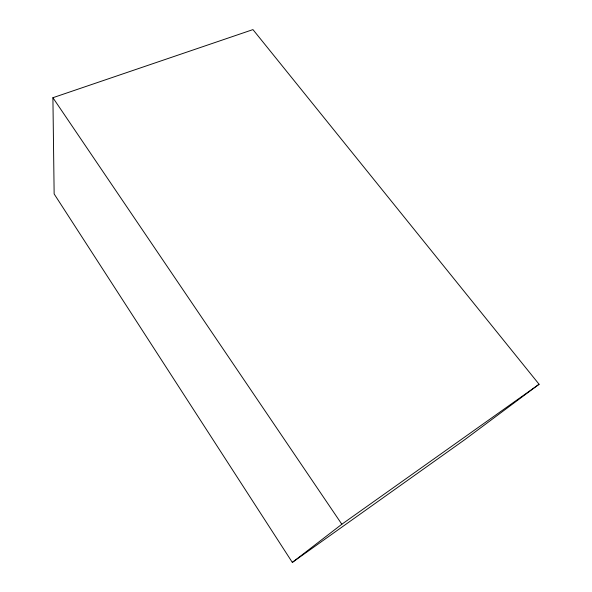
<?xml version="1.0" encoding="UTF-8"?>
<svg xmlns="http://www.w3.org/2000/svg" width="592" height="592" viewBox="0 0 592 592"><rect width="100%" height="100%" fill="white"/><g stroke="black" fill="none" stroke-linecap="round" stroke-linejoin="round"><path stroke-width="0.89" d="M292.322 562.4L341.836 524.246L539.09 384.267L252.954 29.6L52.91 97.71L54.146 193.947L292.322 562.4L464.653 439.752L539.09 384.267M52.91 97.71L341.836 524.246"/></g></svg>
